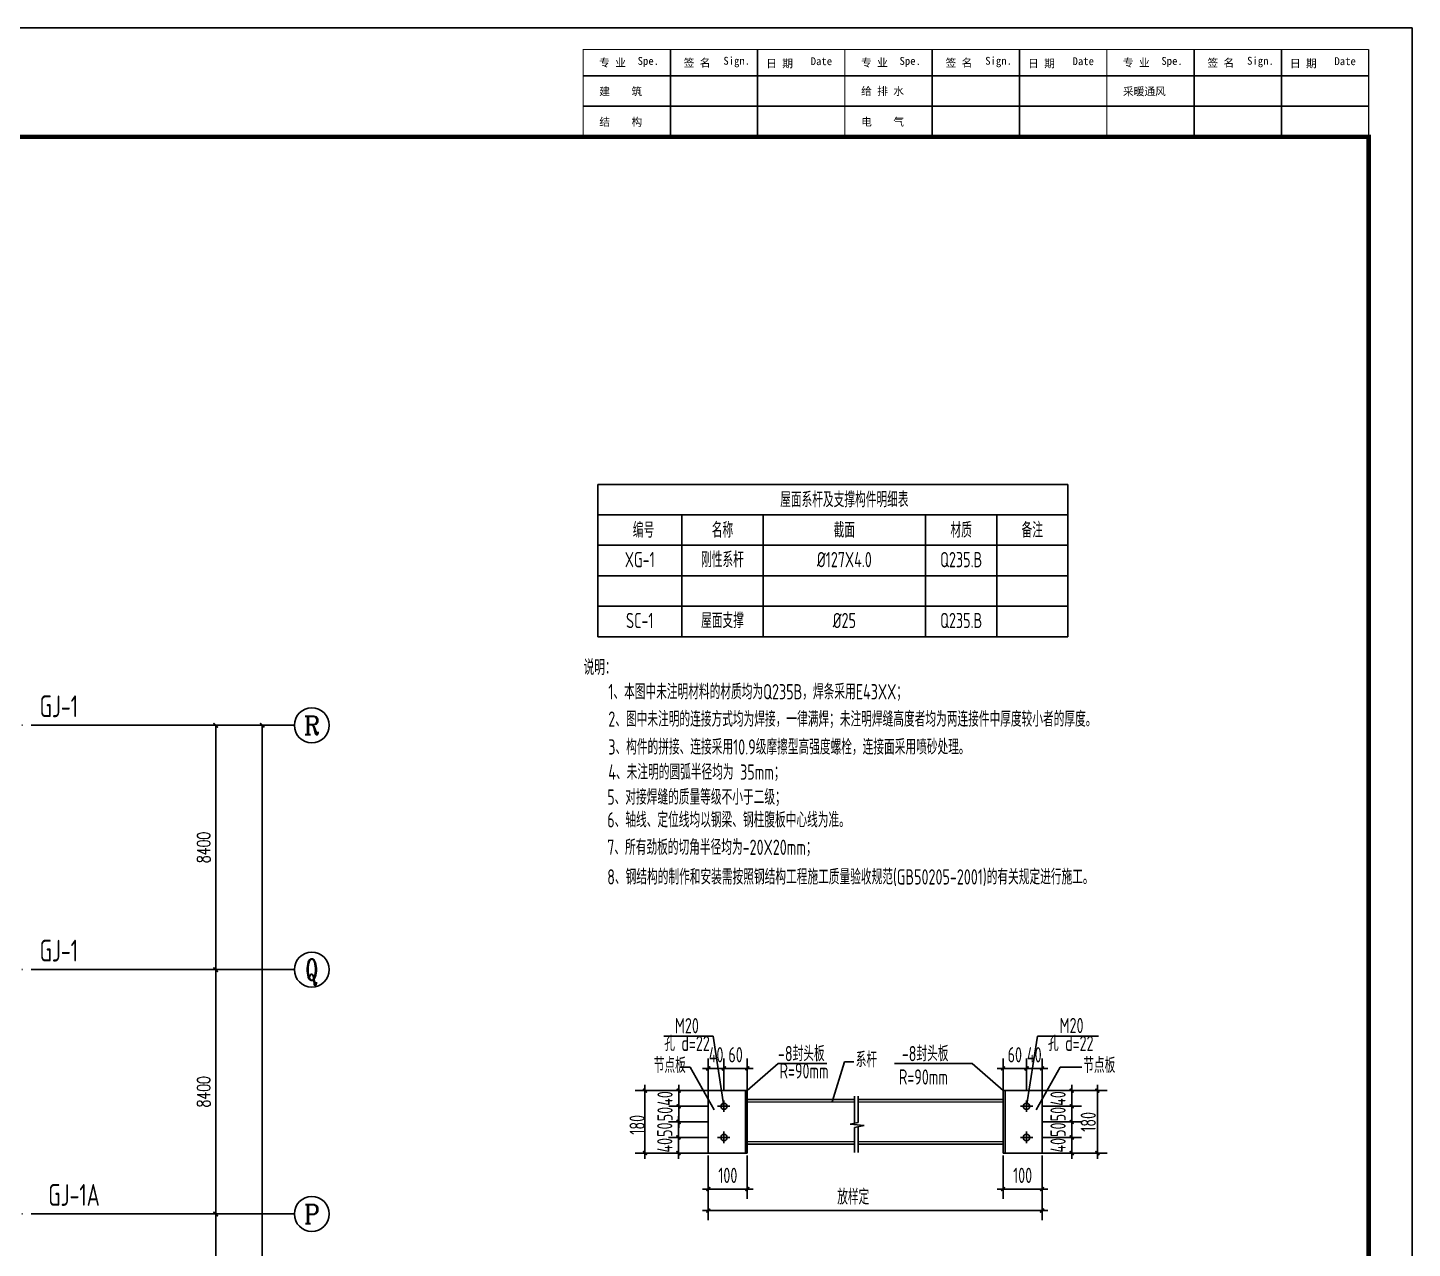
# Model space of a CAD drawing. Extents: x 899043 to 2598688, y -137197 to 211789.
# Drawn here: x 1446423 to 1494010, y 140370 to 182335 of the extents above; entities that cross this region are included whole.
import ezdxf
from ezdxf.enums import TextEntityAlignment as Align

# ---------------------------------------------------------------- set-up
doc = ezdxf.new("R2010")
doc.units = 0
doc.header["$LTSCALE"] = 1500
doc.header["$MEASUREMENT"] = 0
doc.linetypes.add('ACAD_ISO02W100', pattern=[15, 12, -3])
doc.linetypes.add('DOTE', pattern=[2.42, 2, -0.2, 0.02, -0.2])
for name, color, linetype in [('00-tk', 151, 'Continuous'), ('AXIS', 3, 'Continuous'), ('AXIS_TEXT', 7, 'Continuous'), ('BOLT', 252, 'Continuous'), ('DIM', 3, 'Continuous'), ('PUB_DIM', 3, 'Continuous'), ('TDB_文字', 7, 'Continuous'), ('TEXT', 7, 'Continuous'), ('引线', 9, 'Continuous'), ('钢板', 4, 'Continuous')]:
    doc.layers.add(name, color=color, linetype=linetype)
doc.layers.add('虚线', color=1, linetype='ACAD_ISO02W100', lineweight=13)
doc.layers.add('钢板标注', color=9, linetype='Continuous', lineweight=18)
doc.styles.add('_TCH_AXIS', font='COMPLEX', dxfattribs={"bigfont": 'GBCBIG'})
doc.styles.add('_TCH_DIM_T3', font='SIMPLEX', dxfattribs={"width": 0.705882, "bigfont": 'GBCBIG'})
doc.styles.add('COMPLEX', font='COMPLEX')
doc.styles.add('DS6HT', font='simhei.ttf', dxfattribs={"width": 0.8})
doc.styles.add('TSSD_Dimension', font='Tssdeng.shx', dxfattribs={"width": 0.7, "bigfont": 'hztxt.shx'})
doc.dimstyles.new('_TCH_ARCH&&150', dxfattribs={"dimtxt": 446.25, "dimasz": 150, "dimexe": 375, "dimexo": 450, "dimgap": 189.375, "dimtad": 1, "dimdec": 0, "dimzin": 0, "dimdsep": 46, "dimtxsty": '_TCH_DIM_T3', "dimblk": 'ARCHTICK', "dimcen": 0.09, "dimclrt": 7, "dimazin": 2, "dimtfac": 1, "dimtdec": 0, "dimtix": 1, "dimtmove": 2, "dimatfit": 3, "dimfxl": 0, "dimtolj": 1, "dimtzin": 0, "dimarcsym": 0})

# ---------------------------------------------------------------- blocks, each defined once
blk = doc.blocks.new('会签')
at = {"layer": '00-tk'}
for p, q in [((-1400, 24000), (-1400, 6000)), ((-700, 24000), (-700, 6000)), ((0, 22000), (-2000, 22000)), ((0, 20000), (-2000, 20000)), ((0, 16000), (-2000, 16000)), ((0, 14000), (-2000, 14000)), ((0, 10000), (-2000, 10000)), ((0, 8000), (-2000, 8000))]:
    blk.add_line(p, q, dxfattribs=at)
at = {"layer": '00-tk', "const_width": 24.7}
for points in [[(0, 6000), (-2000, 6000), (-2000, 24000)], [(0, 24000), (-2000, 24000)], [(0, 18000), (-2000, 18000)], [(0, 12000), (-2000, 12000)]]:
    blk.add_lwpolyline(points, dxfattribs=at)
at = {"layer": '00-tk', "style": 'DS6HT'}
for s, p in [('Date', (-1642, 23216)), ('日 期', (-1589, 22196)), ('Sign.', (-1651, 21215)), ('签 名', (-1603, 20306)), ('Spe.', (-1648, 19251)), ('采暖通风', (-948, 18370)), ('专 业', (-1608, 18369)), ('Date', (-1642, 17216)), ('日 期', (-1589, 16196)), ('Sign.', (-1651, 15215)), ('签 名', (-1603, 14306)), ('Spe.', (-1648, 13251)), ('给 排 水', (-956, 12372)), ('电    气', (-251, 12372)), ('专 业', (-1608, 12369)), ('Date', (-1642, 11216)), ('日 期', (-1589, 10196)), ('Sign.', (-1651, 9215)), ('签 名', (-1603, 8306)), ('Spe.', (-1648, 7251)), ('建    筑', (-948, 6372)), ('结    构', (-248, 6374)), ('专 业', (-1608, 6369))]:
    blk.add_text(s, height=180, rotation=90, dxfattribs=at).set_placement(p)
blk = doc.blocks.new('A$C16496DF1')
at = {"layer": '00-tk'}
for p, q in [((0, 0), (0, 126150)), ((3750, 1500), (3750, 124650))]:
    blk.add_line(p, q, dxfattribs=at)
at = {"layer": '00-tk', "linetype": 'Continuous'}
blk.add_line((178350, 126150), (0, 126150), dxfattribs=at)
at = {"layer": '00-tk', "const_width": 150}
blk.add_lwpolyline([(3750, 124650), (176850, 124650), (176850, 1500), (3750, 1500)], close=True, dxfattribs=at)
at = {"layer": '00-tk', "xscale": 1.5, "yscale": 1.5, "zscale": 1.5}
blk.add_blockref('会签', (3750, 88650), dxfattribs=at)
blk = doc.blocks.new('_ArchTick')
at = {"color": 0, "linetype": 'ByBlock', "const_width": 0.4}
blk.add_lwpolyline([(-0.5, -0.5), (0.5, 0.5)], dxfattribs=at)
blk = doc.blocks.new('*D220')
at = {"layer": 'AXIS', "color": 0, "lineweight": -2}
for p, q in [((1198940, -60677), (1203865, -60677)), ((1203490, -69077), (1203490, -60677)), ((1198940, -69077), (1203865, -69077))]:
    blk.add_line(p, q, dxfattribs=at)
at = {"layer": 'Defpoints', "color": 0}
for p in [(1198490, -60677), (1203490, -60677), (1198490, -69077)]:
    blk.add_point(p, dxfattribs=at)
at = {"layer": 'AXIS', "color": 0, "lineweight": -2, "xscale": 150, "yscale": 150, "zscale": 150}
for p, rotation in [((1203490, -60677), 90), ((1203490, -69077), 270)]:
    blk.add_blockref('_ArchTick', p, dxfattribs=dict(at, rotation=rotation))
at = {"layer": 'AXIS', "color": 7, "insert": (1203078, -64877), "char_height": 446.2, "attachment_point": 5, "rotation": 90, "style": '_TCH_DIM_T3'}
blk.add_mtext('\\A1;8400', dxfattribs=at)
blk = doc.blocks.new('*D221')
at = {"layer": 'AXIS', "color": 0, "lineweight": -2}
for p, q in [((1198940, -52277), (1203865, -52277)), ((1203490, -60677), (1203490, -52277)), ((1198940, -60677), (1203865, -60677))]:
    blk.add_line(p, q, dxfattribs=at)
at = {"layer": 'Defpoints', "color": 0}
for p in [(1198490, -52277), (1203490, -52277), (1198490, -60677)]:
    blk.add_point(p, dxfattribs=at)
at = {"layer": 'AXIS', "color": 0, "lineweight": -2, "xscale": 150, "yscale": 150, "zscale": 150}
for p, rotation in [((1203490, -52277), 90), ((1203490, -60677), 270)]:
    blk.add_blockref('_ArchTick', p, dxfattribs=dict(at, rotation=rotation))
at = {"layer": 'AXIS', "color": 7, "insert": (1203078, -56477), "char_height": 446.2, "attachment_point": 5, "rotation": 90, "style": '_TCH_DIM_T3'}
blk.add_mtext('\\A1;8400', dxfattribs=at)
blk = doc.blocks.new('*D222')
at = {"layer": 'AXIS', "color": 0, "lineweight": -2}
for p, q in [((1198940, -43877), (1203865, -43877)), ((1203490, -52277), (1203490, -43877)), ((1198940, -52277), (1203865, -52277))]:
    blk.add_line(p, q, dxfattribs=at)
at = {"layer": 'Defpoints', "color": 0}
for p in [(1198490, -43877), (1203490, -43877), (1198490, -52277)]:
    blk.add_point(p, dxfattribs=at)
at = {"layer": 'AXIS', "color": 0, "lineweight": -2, "xscale": 150, "yscale": 150, "zscale": 150}
for p, rotation in [((1203490, -43877), 90), ((1203490, -52277), 270)]:
    blk.add_blockref('_ArchTick', p, dxfattribs=dict(at, rotation=rotation))
at = {"layer": 'AXIS', "color": 7, "insert": (1203078, -48077), "char_height": 446.2, "attachment_point": 5, "rotation": 90, "style": '_TCH_DIM_T3'}
blk.add_mtext('\\A1;8400', dxfattribs=at)
blk = doc.blocks.new('*D223')
at = {"layer": 'AXIS', "color": 0, "lineweight": -2}
for p, q in [((1198940, -43877), (1205465, -43877)), ((1205090, -163277), (1205090, -43877)), ((1198940, -163277), (1205465, -163277))]:
    blk.add_line(p, q, dxfattribs=at)
at = {"layer": 'Defpoints', "color": 0}
for p in [(1198490, -43877), (1205090, -43877), (1198490, -163277)]:
    blk.add_point(p, dxfattribs=at)
at = {"layer": 'AXIS', "color": 0, "lineweight": -2, "xscale": 150, "yscale": 150, "zscale": 150}
for p, rotation in [((1205090, -43877), 90), ((1205090, -163277), 270)]:
    blk.add_blockref('_ArchTick', p, dxfattribs=dict(at, rotation=rotation))
at = {"layer": 'AXIS', "color": 7, "insert": (1204678, -103577), "char_height": 446.2, "attachment_point": 5, "rotation": 90, "style": '_TCH_DIM_T3'}
blk.add_mtext('\\A1;119400', dxfattribs=at)
blk = doc.blocks.new('_AXISO')
blk.add_circle((0, 0), 0.5)
at = {"layer": 'AXIS_TEXT', "style": 'COMPLEX', "width": 1.041667}
blk.add_attdef('A', text='', height=0.56, dxfattribs=at).set_placement((-0.25, -0.28), (0.25, -0.28), align=Align.FIT)
blk = doc.blocks.new('A$C5AF141BB')
at = {"layer": 'AXIS', "color": 253, "linetype": 'DOTE'}
for p, q in [((36323.2, 119400), (-26262.1, 119400)), ((36323.2, 111000), (-26941.1, 111000)), ((36323.2, 102600), (-26262.1, 102600))]:
    blk.add_line(p, q, dxfattribs=at)
at = {"layer": 'AXIS'}
for p, q in [((36364.3, 119400), (42364.3, 119400)), ((36364.3, 111000), (42364.3, 111000)), ((36364.3, 102600), (42364.3, 102600))]:
    blk.add_line(p, q, dxfattribs=at)
ref = blk.add_blockref('_AXISO', (42964.3, 119400), dxfattribs=dict(at, xscale=1200, yscale=1200, zscale=1200))
ref.add_attrib('A', 'R', dxfattribs={"layer": 'AXIS_TEXT', "height": 637.8, "style": '_TCH_AXIS'}).set_placement((42691, 119081.1), (43237.6, 119081.1), align=Align.FIT)
ref = blk.add_blockref('_AXISO', (42964.3, 111000), dxfattribs=dict(at, xscale=1200, yscale=1200, zscale=1200))
ref.add_attrib('A', 'Q', dxfattribs={"layer": 'AXIS_TEXT', "height": 715.4, "style": '_TCH_AXIS', "width": 0.807692}).set_placement((42744.2, 110642.3), (43184.4, 110642.3), align=Align.FIT)
ref = blk.add_blockref('_AXISO', (42964.3, 102600), dxfattribs=dict(at, xscale=1200, yscale=1200, zscale=1200))
ref.add_attrib('A', 'P', dxfattribs={"layer": 'AXIS_TEXT', "height": 652.9, "style": '_TCH_AXIS'}).set_placement((42700, 102273.6), (43228.6, 102273.6), align=Align.FIT)
for p1, p2, distance, picture, middle in [((34661.1, 111000), (34661.1, 119400), -5000, '*D222', (39248.6, 115200)), ((34661.1, 0), (34661.1, 119400), -6600, '*D223', (40848.6, 59700)), ((34661.1, 102600), (34661.1, 111000), -5000, '*D221', (39248.6, 106800)), ((34661.1, 94200), (34661.1, 102600), -5000, '*D220', (39248.6, 98400))]:
    dim = blk.add_aligned_dim(p1=p1, p2=p2, distance=distance, dimstyle='_TCH_ARCH&&150', dxfattribs=at)
    dim.commit()
    dim.dimension.update_dxf_attribs({"geometry": picture, "text_midpoint": middle, "insert": (-1163829.4, 163277.5)})

msp = doc.modelspace()

# ---------------------------------------------------------------- linework, layer by layer
at = {"layer": 'BOLT'}
for p, q in [((1470551.8, 145254.4), (1470130.6, 145254.4)), ((1470350.5, 145059), (1470350.5, 145455)), ((1480549.6, 145254.4), (1480970.8, 145254.4)), ((1480750.9, 145059), (1480750.9, 145455)), ((1470350.5, 143986.3), (1470350.5, 144382.2)), ((1480750.9, 143986.3), (1480750.9, 144382.2)), ((1470551.8, 144181.6), (1470130.6, 144181.6)), ((1480549.6, 144181.6), (1480970.8, 144181.6))]:
    msp.add_line(p, q, dxfattribs=at)
for centre in [(1470350.5, 145254.4), (1480750.9, 145254.4), (1470350.5, 144181.6), (1480750.9, 144181.6)]:
    msp.add_circle(centre, 107.3, dxfattribs=at)
at = {"layer": 'DIM'}
for p, q in [((1469977.4, 147663.1), (1468283, 147663.1)), ((1468283, 147663.1), (1469977.4, 147663.1)), ((1470350.5, 145254.4), (1469977.4, 147663.1)), ((1480750.9, 145254.4), (1481124, 147663.1)), ((1483229.5, 147663.1), (1481124, 147663.1)), ((1481124, 147663.1), (1483229.5, 147663.1)), ((1469196.9, 146597.8), (1468856.7, 146597.8)), ((1470020.3, 145131), (1469196.9, 146597.8)), ((1471155.1, 145790.8), (1472217.1, 146718.7)), ((1472217.1, 146718.7), (1473891, 146718.7)), ((1474076.9, 145401.9), (1474495.8, 146784.5)), ((1474495.8, 146784.5), (1474813.2, 146784.5)), ((1478884.3, 146718.7), (1476218.4, 146718.7)), ((1479946.3, 145790.8), (1478884.3, 146718.7)), ((1481081, 145131), (1481904.5, 146597.8)), ((1481904.5, 146597.8), (1482655.8, 146597.8))]:
    msp.add_line(p, q, dxfattribs=at)
at = {"layer": 'PUB_DIM'}
for p, q in [((1469814.1, 145790.8), (1469814.1, 146891.1)), ((1470350.5, 145790.8), (1470350.5, 146891.1)), ((1470350.5, 145790.8), (1470350.5, 146891.1)), ((1471155.1, 145790.8), (1471155.1, 146891.1)), ((1479946.3, 145790.8), (1479946.3, 146891.1)), ((1480750.9, 145790.8), (1480750.9, 146891.1)), ((1480750.9, 145790.8), (1480750.9, 146891.1)), ((1481287.3, 145790.8), (1481287.3, 146891.1)), ((1469612.9, 146555.9), (1470551.6, 146555.9)), ((1470149.3, 146555.9), (1471356.2, 146555.9)), ((1480952, 146555.9), (1479745.2, 146555.9)), ((1481488.4, 146555.9), (1480549.8, 146555.9)), ((1469814.1, 145790.8), (1467303.1, 145790.8)), ((1467638.4, 143444.1), (1467638.4, 145991.9)), ((1469814.1, 145790.8), (1468461.7, 145790.8)), ((1468796.9, 145991.9), (1468796.9, 145053.2)), ((1481287.3, 145790.8), (1483522.6, 145790.8)), ((1481287.3, 145790.8), (1482639.7, 145790.8)), ((1482304.5, 145991.9), (1482304.5, 145053.2)), ((1483187.4, 143444.1), (1483187.4, 145991.9)), ((1469814.1, 145254.4), (1468461.7, 145254.4)), ((1469814.1, 145254.4), (1468461.7, 145254.4)), ((1468796.9, 145455.5), (1468796.9, 144516.8)), ((1481287.3, 145254.4), (1482639.7, 145254.4)), ((1481287.3, 145254.4), (1482639.7, 145254.4)), ((1482304.5, 145455.5), (1482304.5, 144516.8)), ((1469804.2, 144718), (1468451.8, 144718)), ((1469814.1, 144718), (1468461.7, 144718)), ((1468787, 144919.1), (1468787, 143980.4)), ((1481287.3, 144718), (1482639.7, 144718)), ((1481287.3, 144718), (1482639.7, 144718)), ((1482304.5, 144919.1), (1482304.5, 143980.4)), ((1468787, 144382.7), (1468787, 143444.1)), ((1482304.5, 144382.7), (1482304.5, 143444.1)), ((1469804.2, 144181.6), (1468451.8, 144181.6)), ((1469804.2, 144181.6), (1468451.8, 144181.6)), ((1481287.3, 144181.6), (1482639.7, 144181.6)), ((1481287.3, 144181.6), (1482639.7, 144181.6)), ((1469814.1, 143645.2), (1467303.1, 143645.2)), ((1469804.2, 143645.2), (1468451.8, 143645.2)), ((1469814.1, 143556), (1469814.1, 142073.6)), ((1469814.1, 143547.1), (1469814.1, 141333)), ((1471155.1, 143556), (1471155.1, 142073.6)), ((1479946.3, 143556), (1479946.3, 142073.6)), ((1481287.3, 143645.2), (1483522.6, 143645.2)), ((1481287.3, 143645.2), (1482639.7, 143645.2)), ((1481287.3, 143556), (1481287.3, 142073.6)), ((1481287.3, 143511.1), (1481287.3, 141333)), ((1469612.9, 142408.8), (1471356.2, 142408.8)), ((1481488.4, 142408.8), (1479745.2, 142408.8)), ((1469612.9, 141668.2), (1481488.4, 141668.2))]:
    msp.add_line(p, q, dxfattribs=at)
at = {"layer": 'TEXT', "color": 7}
for p, q in [((1482170.5, 166634.7), (1466023.3, 166634.7)), ((1466023.3, 166634.7), (1466023.3, 161398.2)), ((1482170.5, 161398.2), (1482170.5, 166634.7)), ((1482170.5, 165587.4), (1466023.3, 165587.4)), ((1468904.9, 161398.2), (1468904.9, 165587.4)), ((1471697.7, 161398.2), (1471697.7, 165587.4)), ((1477283.2, 161398.2), (1477283.2, 165587.4)), ((1479726.9, 161398.2), (1479726.9, 165587.4)), ((1466023.3, 164540.1), (1482170.5, 164540.1)), ((1466023.3, 163492.8), (1479726.9, 163492.8)), ((1466023.3, 163492.8), (1482170.5, 163492.8)), ((1466023.3, 162445.5), (1482170.5, 162445.5)), ((1466023.3, 161398.2), (1482170.5, 161398.2)), ((1466023.3, 161398.2), (1481821.4, 161398.2)), ((1466023.3, 161398.2), (1479726.9, 161398.2)), ((1466023.3, 161398.2), (1482170.5, 161398.2))]:
    msp.add_line(p, q, dxfattribs=at)
at = {"layer": '引线'}
for p, q in [((1474842.6, 144670.8), (1474842.6, 145603.3)), ((1474964.2, 144698.8), (1474964.2, 145603.3)), ((1474686.6, 144634.8), (1474964.2, 144698.8)), ((1475167.3, 144587.8), (1474686.6, 144634.8)), ((1475167.3, 144587.8), (1474840.5, 144527.8)), ((1474840.5, 143668.8), (1474840.5, 144527.8)), ((1474962.1, 143668.8), (1474962.1, 144550.1))]:
    msp.add_line(p, q, dxfattribs=at)
at = {"layer": '虚线', "linetype": 'ACAD_ISO02W100'}
for p, q in [((1471155.1, 145401.9), (1474842.6, 145401.9)), ((1472519.6, 145401.9), (1474842.6, 145401.9)), ((1474964.2, 145401.9), (1479946.3, 145401.9)), ((1474840.5, 144034.1), (1471155.1, 144034.1)), ((1474840.5, 144034.1), (1472517.6, 144034.1)), ((1479946.3, 144034.1), (1474962.1, 144034.1))]:
    msp.add_line(p, q, dxfattribs=at)
at = {"layer": '钢板', "color": 4}
for p, q in [((1471088, 145790.8), (1469814.1, 145790.8)), ((1469814.1, 145790.8), (1469814.1, 143645.2)), ((1471088, 143645.2), (1471088, 145790.8)), ((1471088, 145790.8), (1471155.1, 145790.8)), ((1471088, 145354.9), (1471088, 145790.8)), ((1471155.1, 145790.8), (1471155.1, 143645.2)), ((1480013.4, 145790.8), (1479946.3, 145790.8)), ((1479946.3, 145790.8), (1479946.3, 143645.2)), ((1480013.4, 143645.2), (1480013.4, 145790.8)), ((1480013.4, 145482.3), (1480013.4, 145790.8)), ((1480013.4, 145790.8), (1481287.3, 145790.8)), ((1481287.3, 145790.8), (1481287.3, 143645.2)), ((1471155.1, 143953.6), (1471155.1, 145482.3)), ((1471155.1, 145482.3), (1474842.6, 145482.3)), ((1472519.6, 145482.3), (1474842.6, 145482.3)), ((1474964.2, 145482.3), (1479946.3, 145482.3)), ((1479946.3, 145482.3), (1479946.3, 143953.6)), ((1471088, 143645.2), (1471088, 144081)), ((1474840.5, 143953.6), (1471155.1, 143953.6)), ((1474840.5, 143953.6), (1472517.6, 143953.6)), ((1479946.3, 143953.6), (1474962.1, 143953.6)), ((1480013.4, 143645.2), (1480013.4, 143953.6)), ((1469814.1, 143645.2), (1471088, 143645.2)), ((1471155.1, 143645.2), (1471088, 143645.2)), ((1479946.3, 143645.2), (1480013.4, 143645.2)), ((1481287.3, 143645.2), (1480013.4, 143645.2))]:
    msp.add_line(p, q, dxfattribs=at)

# ---------------------------------------------------------------- block references
at = {"layer": 'AXIS'}
msp.add_blockref('A$C5AF141BB', (1413223.3, 38950.6), dxfattribs=at)
at = {"layer": 'PUB_DIM'}
for p, xscale, yscale, zscale, rotation in [((1469814.1, 146555.9), 134.096680058632, 134.0966800585156, 134.0966800585447, 180), ((1470350.5, 146555.9), 134.096680058632, 134.0966800585156, 134.0966800585447, 180), ((1479946.3, 146555.9), 134.096680058632, 134.0966800585156, 134.0966800585447, 180), ((1480750.9, 146555.9), 134.096680058632, 134.0966800585156, 134.0966800585447, 180), ((1467638.4, 145790.8), 134.0966800589231, 134.0966800589231, 134.0966800589113, 90), ((1468796.9, 145790.8), 134.0966800589231, 134.0966800589231, 134.0966800589113, 90), ((1482304.5, 145790.8), 134.0966800589231, 134.0966800589231, 134.0966800589113, 90), ((1483187.4, 145790.8), 134.0966800589231, 134.0966800589231, 134.0966800589113, 90), ((1468796.9, 145254.4), 134.0966800589231, 134.0966800589231, 134.0966800589113, 90), ((1468796.9, 145254.4), 134.0966800589231, 134.0966800589231, 134.0966800589113, 270), ((1482304.5, 145254.4), 134.0966800589231, 134.0966800589231, 134.0966800589113, 270), ((1482304.5, 145254.4), 134.0966800589231, 134.0966800589231, 134.0966800589113, 90), ((1468787, 144718), 134.0966800589231, 134.0966800589231, 134.0966800589113, 90), ((1468796.9, 144718), 134.0966800589231, 134.0966800589231, 134.0966800589113, 270), ((1482304.5, 144718), 134.0966800589231, 134.0966800589231, 134.0966800589113, 270), ((1482304.5, 144718), 134.0966800589231, 134.0966800589231, 134.0966800589113, 90), ((1468787, 144181.6), 134.0966800589231, 134.0966800589231, 134.0966800589113, 90), ((1468787, 144181.6), 134.0966800589231, 134.0966800589231, 134.0966800589113, 270), ((1482304.5, 144181.6), 134.0966800589231, 134.0966800589231, 134.0966800589113, 270), ((1482304.5, 144181.6), 134.0966800589231, 134.0966800589231, 134.0966800589113, 90), ((1467638.4, 143645.2), 134.0966800589231, 134.0966800589231, 134.0966800589113, 270), ((1468787, 143645.2), 134.0966800589231, 134.0966800589231, 134.0966800589113, 270), ((1482304.5, 143645.2), 134.0966800589231, 134.0966800589231, 134.0966800589113, 270), ((1483187.4, 143645.2), 134.0966800589231, 134.0966800589231, 134.0966800589113, 270), ((1469814.1, 142408.8), 134.096680058632, 134.0966800585156, 134.0966800585447, 180), ((1479946.3, 142408.8), 134.096680058632, 134.0966800585156, 134.0966800585447, 180), ((1469814.1, 141668.2), 134.096680058632, 134.0966800585156, 134.0966800585447, 180)]:
    msp.add_blockref('_ArchTick', p, dxfattribs=dict(at, xscale=xscale, yscale=yscale, zscale=zscale, rotation=rotation))
at = {"layer": 'PUB_DIM', "xscale": 134.096680058632, "yscale": 134.0966800585156, "zscale": 134.0966800585447}
for p in [(1470350.5, 146555.9), (1471155.1, 146555.9), (1480750.9, 146555.9), (1481287.3, 146555.9), (1471155.1, 142408.8), (1481287.3, 142408.8), (1481287.3, 141668.2)]:
    msp.add_blockref('_ArchTick', p, dxfattribs=at)
at = {"layer": '钢板标注', "color": 2, "linetype": 'ByBlock', "rotation": 270}
msp.add_blockref('A$C16496DF1', (1367860, 182335.4), dxfattribs=at)

# ---------------------------------------------------------------- texts
at = {"layer": 'DIM', "color": 7, "style": 'TSSD_Dimension', "width": 0.7}
for s, p in [('M20 ', (1468669, 147761.5)), ('M20 ', (1481889, 147767.3)), ('孔 d=22', (1468300.2, 147155.1)), ('孔 d=22', (1481488.1, 147155.1)), ('-8封头板', (1472208.2, 146801.9)), ('系杆', (1474880.7, 146596.5)), ('-8封头板', (1476463.1, 146801.9)), ('节点板', (1467939.4, 146401)), ('R=90mm', (1472264.8, 146208.1)), ('节点板', (1482701.1, 146401)), ('R=90mm', (1476366.3, 145998.4))]:
    msp.add_text(s, height=525, dxfattribs=at).set_placement(p)
at = {"layer": 'PUB_DIM', "color": 7, "linetype": 'ByBlock', "style": 'TSSD_Dimension', "width": 0.7}
msp.add_text('放样定', height=525, dxfattribs=at).set_placement((1474245.4, 141875))
at = {"layer": 'PUB_DIM', "color": 7, "char_height": 525, "attachment_point": 5, "style": 'TSSD_Dimension'}
for s, insert in [('40', (1470082.3, 147025.2)), ('60', (1470752.8, 147025.2)), ('60', (1480348.6, 147025.2)), ('40', (1481019.1, 147025.2)), ('100', (1470484.6, 142878.1)), ('100', (1480616.8, 142878.1))]:
    msp.add_mtext(s, dxfattribs=dict(at, insert=insert))
at = {"layer": 'PUB_DIM', "color": 7, "char_height": 525, "attachment_point": 5, "rotation": 90, "style": 'TSSD_Dimension'}
for s, insert in [('40', (1468327.6, 145522.6)), ('40', (1481835.1, 145522.6)), ('50', (1468327.6, 144986.2)), ('50', (1481835.1, 144986.2)), ('180', (1467369.3, 144616.4)), ('50', (1468317.7, 144449.8)), ('50', (1481835.1, 144449.8)), ('180', (1482873.9, 144718)), ('40', (1468317.7, 143913.4)), ('40', (1481835.1, 143913.4))]:
    msp.add_mtext(s, dxfattribs=dict(at, insert=insert))
at = {"layer": 'TDB_文字', "color": 7, "style": 'TSSD_Dimension', "width": 0.7}
for s, p in [('GJ-1', (1446833.3, 158630)), ('GJ-1', (1446833.3, 150230)), ('GJ-1A', (1447130.4, 141830))]:
    msp.add_text(s, height=750, dxfattribs=at).set_placement(p)
at = {"layer": 'TEXT', "color": 7, "style": 'TSSD_Dimension', "width": 0.7}
for s, p in [('屋面系杆及支撑构件明细表', (1474490.4, 166111)), ('编号', (1467588.2, 165063.7)), ('名称', (1470301.3, 165063.7)), ('截面', (1474490.4, 165063.7)), ('材质', (1478505, 165063.7)), ('备注', (1480948.7, 165063.7)), ('XG-1', (1467458.1, 164048)), ('刚性系杆', (1470301.3, 164048)), ('%%C127X4.0', (1474490.4, 164048)), ('Q235.B', (1478505, 164048)), ('SC-1', (1467458.1, 161953.5)), ('屋面支撑', (1470301.3, 161953.5)), ('%%C25', (1474490.4, 161953.5)), ('Q235.B', (1478505, 161953.5))]:
    msp.add_text(s, height=525, dxfattribs=at).set_placement(p, align=Align.MIDDLE_CENTER)
for s, p in [('说明：', (1465527.6, 160081.2)), ('1、本图中未注明材料的材质均为Q235B，焊条采用E43XX；', (1466377.8, 159243.3)), ('2、图中未注明的连接方式均为焊接，一律满焊；未注明焊缝高度者均为两连接件中厚度较小者的厚度。', (1466377.8, 158302.4)), ('3、构件的拼接、连接采用10.9级摩擦型高强度螺栓，连接面采用喷砂处理。', (1466377.8, 157344)), ('4、未注明的圆弧半径均为 35mm；', (1466377.8, 156481.8)), ('5、对接焊缝的质量等级不小于二级；', (1466340.7, 155620.3)), ('6、轴线、定位线均以钢梁、钢柱腹板中心线为准。', (1466340.7, 154838.3)), ('7、所有劲板的切角半径均为-20X20mm；', (1466340.7, 153895.7)), ('8、钢结构的制作和安装需按照钢结构工程施工质量验收规范(GB50205-2001)的有关规定进行施工。', (1466340.7, 152876.6))]:
    msp.add_text(s, height=525, dxfattribs=at).set_placement(p)

doc.saveas('drawing.dxf')
